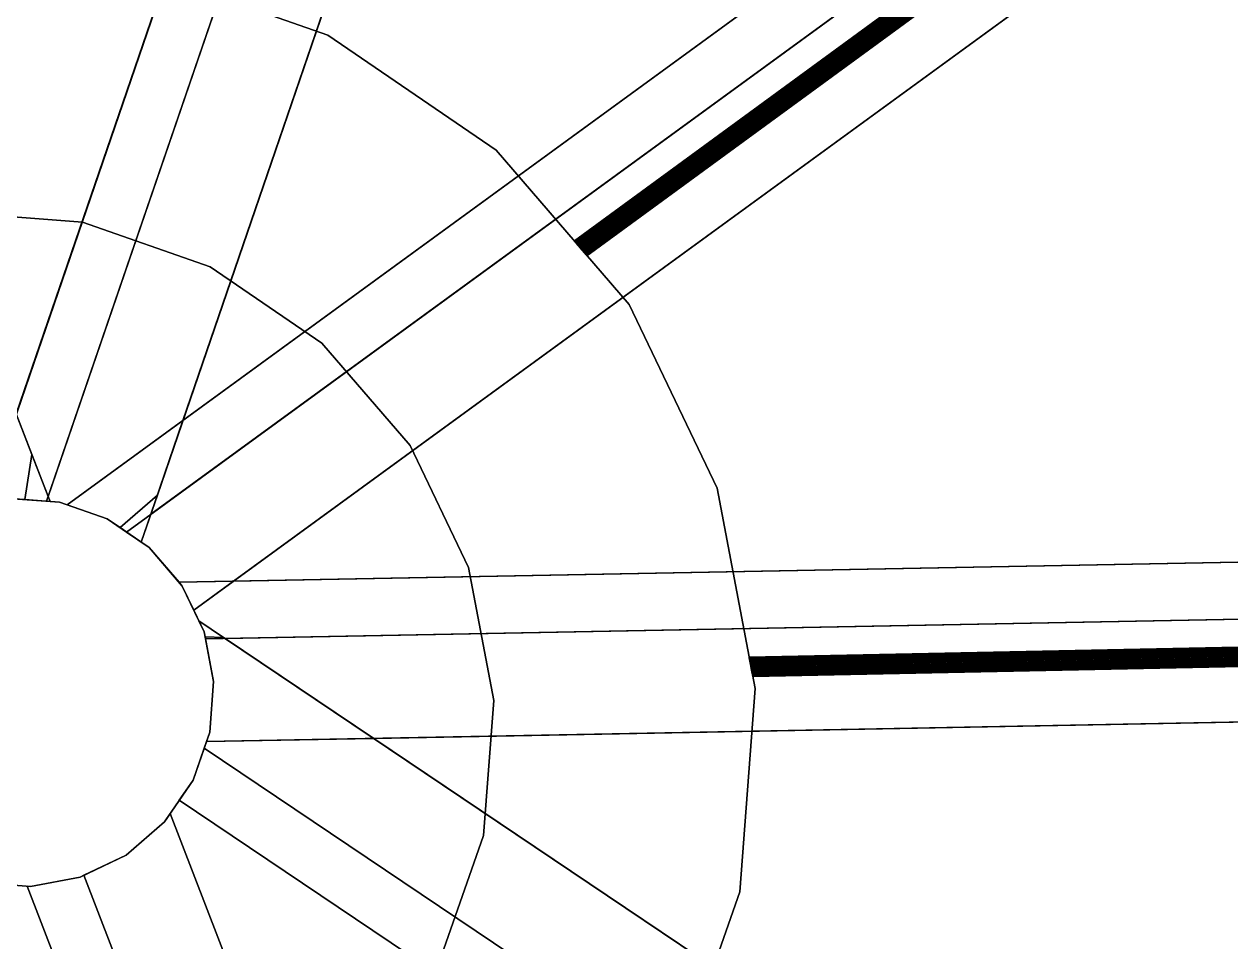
# Model space of a CAD drawing. Header units: inches. Extents: x -2 to 2474, y 1 to 287.
# Drawn here: x 166.7954 to 167.1979, y 175.4355 to 175.7415 of the extents above; entities that cross this region are included whole.
import ezdxf

# ---------------------------------------------------------------- set-up
doc = ezdxf.new("R2010")
doc.units = ezdxf.units.IN
doc.header["$MEASUREMENT"] = 0
doc.layers.add('DLX_LUM', color=7, linetype='Continuous', true_color=0xffd400)

msp = doc.modelspace()

# ---------------------------------------------------------------- linework, layer by layer
at = {"layer": 'DLX_LUM'}
for points in [[(166.97893, 175.66918, 0), (168.23087, 176.58457, 0)], [(168.23087, 176.58457, 0), (166.97893, 175.66918, 0)], [(166.97896, 175.66915, 0), (168.23076, 176.58442, 0)], [(168.23076, 176.58442, 0), (166.97896, 175.66915, 0)], [(166.97904, 175.66906, 0), (168.23112, 176.58454, 0)], [(168.23112, 176.58454, 0), (166.97904, 175.66906, 0)], [(166.97914, 175.66894, 0), (168.23078, 176.5841, 0)], [(168.23078, 176.5841, 0), (166.97914, 175.66894, 0)], [(166.97928, 175.66877, 0), (168.23147, 176.58433, 0)], [(168.23147, 176.58433, 0), (166.97928, 175.66877, 0)], [(166.97944, 175.66859, 0), (168.23093, 176.58364, 0)], [(168.23093, 176.58364, 0), (166.97944, 175.66859, 0)], [(166.97965, 175.66834, 0), (168.23191, 176.58396, 0)], [(168.23191, 176.58396, 0), (166.97965, 175.66834, 0)], [(166.98011, 175.6678, 0), (168.23241, 176.58345, 0)], [(168.23241, 176.58345, 0), (166.98011, 175.6678, 0)], [(166.97985, 175.6681, 0), (168.23121, 176.58306, 0)], [(168.23121, 176.58306, 0), (166.97985, 175.6681, 0)], [(166.98035, 175.66753, 0), (168.23159, 176.5824, 0)], [(168.23159, 176.5824, 0), (166.98035, 175.66753, 0)], [(166.98063, 175.66719, 0), (168.23293, 176.58284, 0)], [(168.23293, 176.58284, 0), (166.98063, 175.66719, 0)], [(168.23205, 176.58171, 0), (166.98089, 175.6669, 0)], [(166.98089, 175.6669, 0), (168.23205, 176.58171, 0)], [(166.98119, 175.66655, 0), (168.23344, 176.58216, 0)], [(168.23344, 176.58216, 0), (166.98119, 175.66655, 0)], [(168.23256, 176.58103, 0), (166.98144, 175.66625, 0)], [(166.98144, 175.66625, 0), (168.23256, 176.58103, 0)], [(168.23389, 176.58147, 0), (166.98173, 175.66592, 0)], [(166.98173, 175.66592, 0), (168.23389, 176.58147, 0)], [(168.23308, 176.58042, 0), (166.98197, 175.66565, 0)], [(166.98197, 175.66565, 0), (168.23308, 176.58042, 0)], [(168.23428, 176.58081, 0), (166.98222, 175.66535, 0)], [(166.98222, 175.66535, 0), (168.23428, 176.58081, 0)], [(168.23357, 176.57991, 0), (166.98243, 175.66511, 0)], [(166.98243, 175.66511, 0), (168.23357, 176.57991, 0)], [(168.23455, 176.58023, 0), (166.98264, 175.66487, 0)], [(166.98264, 175.66487, 0), (168.23455, 176.58023, 0)], [(168.23401, 176.57954, 0), (166.98279, 175.66468, 0)], [(166.98279, 175.66468, 0), (168.23401, 176.57954, 0)], [(168.23471, 176.57976, 0), (166.98294, 175.66451, 0)], [(166.98294, 175.66451, 0), (168.23471, 176.57976, 0)], [(168.23473, 176.57945, 0), (166.98312, 175.66431, 0)], [(166.98312, 175.66431, 0), (168.23473, 176.57945, 0)], [(168.23437, 176.57933, 0), (166.98304, 175.6644, 0)], [(166.98304, 175.6644, 0), (168.23437, 176.57933, 0)], [(168.23461, 176.5793, 0), (166.98315, 175.66427, 0)], [(166.98315, 175.66427, 0), (168.23461, 176.5793, 0)], [(166.78502, 175.58878, 0), (166.99062, 176.18846, 0)], [(166.99062, 176.18846, 0), (166.78502, 175.58878, 0)], [(166.79282, 175.61154, 0), (166.99062, 176.18846, 0)], [(166.99062, 176.18846, 0), (166.79282, 175.61154, 0)], [(167.01023, 176.18712, 0), (166.80291, 175.58244, 0)], [(166.80291, 175.58244, 0), (167.01023, 176.18712, 0)], [(167.01023, 176.18712, 0), (166.80344, 175.58399, 0)], [(166.80344, 175.58399, 0), (167.01023, 176.18712, 0)], [(166.57638, 176.17295, 0), (166.79802, 175.59805, 0)], [(166.79802, 175.59805, 0), (166.57638, 176.17295, 0)], [(167.03968, 176.1673, 0), (166.83986, 175.58446, 0)], [(166.83986, 175.58446, 0), (167.03968, 176.1673, 0)], [(166.8484, 175.60939, 0), (167.03968, 176.1673, 0)], [(167.03968, 176.1673, 0), (166.8484, 175.60939, 0)], [(166.80975, 175.58122, 0), (167.30922, 175.94521, 0)], [(167.30922, 175.94521, 0), (166.80975, 175.58122, 0)], [(166.8484, 175.60939, 0), (167.30922, 175.94521, 0)], [(167.30922, 175.94521, 0), (166.8484, 175.60939, 0)], [(167.32452, 175.93286, 0), (166.82955, 175.57216, 0)], [(166.82955, 175.57216, 0), (167.32452, 175.93286, 0)], [(166.83767, 175.57807, 0), (167.32452, 175.93286, 0)], [(167.32452, 175.93286, 0), (166.83767, 175.57807, 0)], [(167.33729, 175.89974, 0), (166.85203, 175.54611, 0)], [(166.85203, 175.54611, 0), (167.33729, 175.89974, 0)], [(166.86523, 175.55573, 0), (167.33729, 175.89974, 0)], [(167.33729, 175.89974, 0), (166.86523, 175.55573, 0)], [(166.83266, 175.76025, 0), (166.89677, 175.73778, 0)], [(166.89677, 175.73778, 0), (166.83266, 175.76025, 0)], [(166.89677, 175.73778, 0), (166.83266, 175.76025, 0)], [(166.83266, 175.76025, 0), (166.89677, 175.73778, 0)], [(166.89677, 175.73778, 0), (166.95288, 175.69948, 0)], [(166.95288, 175.69948, 0), (166.89677, 175.73778, 0)], [(166.89677, 175.73778, 0), (166.89677, 175.73778, 0)], [(166.95288, 175.69948, 0), (166.89677, 175.73778, 0)], [(166.89677, 175.73778, 0), (166.89677, 175.73778, 0)], [(166.89677, 175.73778, 0), (166.95288, 175.69948, 0)], [(166.95288, 175.69948, 0), (166.99717, 175.64796, 0)], [(166.99717, 175.64796, 0), (166.95288, 175.69948, 0)], [(166.95288, 175.69948, 0), (166.95288, 175.69948, 0)], [(166.99717, 175.64796, 0), (166.95288, 175.69948, 0)], [(166.95288, 175.69948, 0), (166.95288, 175.69948, 0)], [(166.95288, 175.69948, 0), (166.99717, 175.64796, 0)], [(166.76994, 175.67891, 0), (166.81492, 175.67551, 0)], [(166.81492, 175.67551, 0), (166.76994, 175.67891, 0)], [(166.81492, 175.67551, 0), (166.76994, 175.67891, 0)], [(166.76994, 175.67891, 0), (166.81492, 175.67551, 0)], [(166.81492, 175.67551, 0), (166.81492, 175.67551, 0)], [(166.81492, 175.67551, 0), (166.85748, 175.66059, 0)], [(166.85748, 175.66059, 0), (166.81492, 175.67551, 0)], [(166.81492, 175.67551, 0), (166.81492, 175.67551, 0)], [(166.85748, 175.66059, 0), (166.81492, 175.67551, 0)], [(166.81492, 175.67551, 0), (166.85748, 175.66059, 0)], [(166.97896, 175.66915, 0), (166.97893, 175.66918, 0)], [(166.97893, 175.66918, 0), (166.97904, 175.66906, 0)], [(166.97904, 175.66906, 0), (166.97893, 175.66918, 0)], [(166.97893, 175.66918, 0), (166.97896, 175.66915, 0)], [(166.97914, 175.66894, 0), (166.97896, 175.66915, 0)], [(166.97896, 175.66915, 0), (166.97914, 175.66894, 0)], [(166.97904, 175.66906, 0), (166.97928, 175.66877, 0)], [(166.97928, 175.66877, 0), (166.97904, 175.66906, 0)], [(166.97944, 175.66859, 0), (166.97914, 175.66894, 0)], [(166.97914, 175.66894, 0), (166.97944, 175.66859, 0)], [(166.97928, 175.66877, 0), (166.97965, 175.66834, 0)], [(166.97965, 175.66834, 0), (166.97928, 175.66877, 0)], [(166.97985, 175.6681, 0), (166.97944, 175.66859, 0)], [(166.97944, 175.66859, 0), (166.97985, 175.6681, 0)], [(166.97965, 175.66834, 0), (166.98011, 175.6678, 0)], [(166.98011, 175.6678, 0), (166.97965, 175.66834, 0)], [(166.98035, 175.66753, 0), (166.97985, 175.6681, 0)], [(166.97985, 175.6681, 0), (166.98035, 175.66753, 0)], [(166.98011, 175.6678, 0), (166.98063, 175.66719, 0)], [(166.98063, 175.66719, 0), (166.98011, 175.6678, 0)], [(166.98089, 175.6669, 0), (166.98035, 175.66753, 0)], [(166.98035, 175.66753, 0), (166.98089, 175.6669, 0)], [(166.98063, 175.66719, 0), (166.98119, 175.66655, 0)], [(166.98119, 175.66655, 0), (166.98063, 175.66719, 0)], [(166.98144, 175.66625, 0), (166.98089, 175.6669, 0)], [(166.98089, 175.6669, 0), (166.98144, 175.66625, 0)], [(166.98119, 175.66655, 0), (166.98173, 175.66592, 0)], [(166.98173, 175.66592, 0), (166.98119, 175.66655, 0)], [(166.98197, 175.66565, 0), (166.98144, 175.66625, 0)], [(166.98144, 175.66625, 0), (166.98197, 175.66565, 0)], [(166.98173, 175.66592, 0), (166.98222, 175.66535, 0)], [(166.98222, 175.66535, 0), (166.98173, 175.66592, 0)], [(166.98243, 175.66511, 0), (166.98197, 175.66565, 0)], [(166.98197, 175.66565, 0), (166.98243, 175.66511, 0)], [(166.98222, 175.66535, 0), (166.98264, 175.66487, 0)], [(166.98264, 175.66487, 0), (166.98222, 175.66535, 0)], [(166.98279, 175.66468, 0), (166.98243, 175.66511, 0)], [(166.98243, 175.66511, 0), (166.98279, 175.66468, 0)], [(166.98264, 175.66487, 0), (166.98294, 175.66451, 0)], [(166.98294, 175.66451, 0), (166.98264, 175.66487, 0)], [(166.98304, 175.6644, 0), (166.98279, 175.66468, 0)], [(166.98279, 175.66468, 0), (166.98304, 175.6644, 0)], [(166.98294, 175.66451, 0), (166.98312, 175.66431, 0)], [(166.98312, 175.66431, 0), (166.98294, 175.66451, 0)], [(166.98315, 175.66427, 0), (166.98304, 175.6644, 0)], [(166.98304, 175.6644, 0), (166.98315, 175.66427, 0)], [(166.98312, 175.66431, 0), (166.98315, 175.66427, 0)], [(166.98315, 175.66427, 0), (166.98312, 175.66431, 0)], [(166.85748, 175.66059, 0), (166.85748, 175.66059, 0)], [(166.85748, 175.66059, 0), (166.89473, 175.63516, 0)], [(166.89473, 175.63516, 0), (166.85748, 175.66059, 0)], [(166.85748, 175.66059, 0), (166.85748, 175.66059, 0)], [(166.89473, 175.63516, 0), (166.85748, 175.66059, 0)], [(166.85748, 175.66059, 0), (166.89473, 175.63516, 0)], [(166.99717, 175.64796, 0), (167.02661, 175.58674, 0)], [(167.02661, 175.58674, 0), (166.99717, 175.64796, 0)], [(166.99717, 175.64796, 0), (166.99717, 175.64796, 0)], [(167.02661, 175.58674, 0), (166.99717, 175.64796, 0)], [(166.99717, 175.64796, 0), (166.99717, 175.64796, 0)], [(166.99717, 175.64796, 0), (167.02661, 175.58674, 0)], [(166.89473, 175.63516, 0), (166.89473, 175.63516, 0)], [(166.89473, 175.63516, 0), (166.92414, 175.60096, 0)], [(166.92414, 175.60096, 0), (166.89473, 175.63516, 0)], [(166.89473, 175.63516, 0), (166.89473, 175.63516, 0)], [(166.92414, 175.60096, 0), (166.89473, 175.63516, 0)], [(166.89473, 175.63516, 0), (166.92414, 175.60096, 0)], [(166.80344, 175.58399, 0), (166.79282, 175.61154, 0)], [(166.79282, 175.61154, 0), (166.80344, 175.58399, 0)], [(166.80975, 175.58122, 0), (166.8484, 175.60939, 0)], [(166.8484, 175.60939, 0), (166.80975, 175.58122, 0)], [(166.8484, 175.60939, 0), (166.83767, 175.57807, 0)], [(166.83767, 175.57807, 0), (166.8484, 175.60939, 0)], [(166.8484, 175.60939, 0), (166.8484, 175.60939, 0)], [(166.8484, 175.60939, 0), (166.8484, 175.60939, 0)], [(166.79566, 175.58298, 0), (166.79802, 175.59805, 0)], [(166.79802, 175.59805, 0), (166.79566, 175.58298, 0)], [(166.79802, 175.59805, 0), (166.80407, 175.58235, 0)], [(166.80407, 175.58235, 0), (166.79802, 175.59805, 0)], [(166.92414, 175.60096, 0), (166.92414, 175.60096, 0)], [(166.92414, 175.60096, 0), (166.94368, 175.56031, 0)], [(166.94368, 175.56031, 0), (166.92414, 175.60096, 0)], [(166.92414, 175.60096, 0), (166.92414, 175.60096, 0)], [(166.94368, 175.56031, 0), (166.92414, 175.60096, 0)], [(166.92414, 175.60096, 0), (166.94368, 175.56031, 0)], [(167.02661, 175.58674, 0), (167.03921, 175.51998, 0)], [(167.03921, 175.51998, 0), (167.02661, 175.58674, 0)], [(167.02661, 175.58674, 0), (167.02661, 175.58674, 0)], [(167.03921, 175.51998, 0), (167.02661, 175.58674, 0)], [(167.02661, 175.58674, 0), (167.02661, 175.58674, 0)], [(167.02661, 175.58674, 0), (167.03921, 175.51998, 0)], [(166.79034, 175.58338, 0), (166.79566, 175.58298, 0)], [(166.79566, 175.58298, 0), (166.79034, 175.58338, 0)], [(166.79034, 175.58338, 0), (166.80721, 175.58211, 0)], [(166.79034, 175.58338, 0), (166.80721, 175.58211, 0)], [(166.80721, 175.58211, 0), (166.79034, 175.58338, 0)], [(166.80721, 175.58211, 0), (166.79034, 175.58338, 0)], [(166.80291, 175.58244, 0), (166.79338, 175.58315, 0)], [(166.79338, 175.58315, 0), (166.80291, 175.58244, 0)], [(166.79566, 175.58298, 0), (166.80407, 175.58235, 0)], [(166.80407, 175.58235, 0), (166.79566, 175.58298, 0)], [(166.80721, 175.58211, 0), (166.80291, 175.58244, 0)], [(166.80291, 175.58244, 0), (166.80721, 175.58211, 0)], [(166.80407, 175.58235, 0), (166.80344, 175.58399, 0)], [(166.80344, 175.58399, 0), (166.80407, 175.58235, 0)], [(166.80407, 175.58235, 0), (166.80407, 175.58235, 0)], [(166.80407, 175.58235, 0), (166.80721, 175.58211, 0)], [(166.80407, 175.58235, 0), (166.80407, 175.58235, 0)], [(166.80721, 175.58211, 0), (166.80407, 175.58235, 0)], [(166.80721, 175.58211, 0), (166.80975, 175.58122, 0)], [(166.80721, 175.58211, 0), (166.80721, 175.58211, 0)], [(166.82317, 175.57652, 0), (166.80721, 175.58211, 0)], [(166.80975, 175.58122, 0), (166.80721, 175.58211, 0)], [(166.80721, 175.58211, 0), (166.80721, 175.58211, 0)], [(166.80721, 175.58211, 0), (166.82317, 175.57652, 0)], [(166.80721, 175.58211, 0), (166.82317, 175.57652, 0)], [(166.82317, 175.57652, 0), (166.80721, 175.58211, 0)], [(166.80721, 175.58211, 0), (166.80721, 175.58211, 0)], [(166.80721, 175.58211, 0), (166.82317, 175.57652, 0)], [(166.82317, 175.57652, 0), (166.80721, 175.58211, 0)], [(166.80721, 175.58211, 0), (166.80721, 175.58211, 0)], [(166.80975, 175.58122, 0), (166.80975, 175.58122, 0)], [(166.82317, 175.57652, 0), (166.80975, 175.58122, 0)], [(166.80975, 175.58122, 0), (166.80975, 175.58122, 0)], [(166.80975, 175.58122, 0), (166.82317, 175.57652, 0)], [(166.82742, 175.57362, 0), (166.83986, 175.58446, 0)], [(166.83986, 175.58446, 0), (166.82742, 175.57362, 0)], [(166.83986, 175.58446, 0), (166.83448, 175.56879, 0)], [(166.83448, 175.56879, 0), (166.83986, 175.58446, 0)], [(166.83448, 175.56879, 0), (166.83767, 175.57807, 0)], [(166.83767, 175.57807, 0), (166.83448, 175.56879, 0)], [(166.82742, 175.57362, 0), (166.82317, 175.57652, 0)], [(166.82317, 175.57652, 0), (166.82317, 175.57652, 0)], [(166.82317, 175.57652, 0), (166.82955, 175.57216, 0)], [(166.82955, 175.57216, 0), (166.82317, 175.57652, 0)], [(166.82317, 175.57652, 0), (166.82317, 175.57652, 0)], [(166.82317, 175.57652, 0), (166.83714, 175.56698, 0)], [(166.82317, 175.57652, 0), (166.83714, 175.56698, 0)], [(166.83714, 175.56698, 0), (166.82317, 175.57652, 0)], [(166.82317, 175.57652, 0), (166.82317, 175.57652, 0)], [(166.83714, 175.56698, 0), (166.82317, 175.57652, 0)], [(166.82317, 175.57652, 0), (166.82317, 175.57652, 0)], [(166.82317, 175.57652, 0), (166.82742, 175.57362, 0)], [(166.83448, 175.56879, 0), (166.82742, 175.57362, 0)], [(166.82742, 175.57362, 0), (166.83448, 175.56879, 0)], [(166.82955, 175.57216, 0), (166.83714, 175.56698, 0)], [(166.83714, 175.56698, 0), (166.82955, 175.57216, 0)], [(166.83714, 175.56698, 0), (166.83448, 175.56879, 0)], [(166.83448, 175.56879, 0), (166.83448, 175.56879, 0)], [(166.83448, 175.56879, 0), (166.83448, 175.56879, 0)], [(166.83448, 175.56879, 0), (166.83714, 175.56698, 0)], [(166.84711, 175.55539, 0), (166.83714, 175.56698, 0)], [(166.84816, 175.55415, 0), (166.83714, 175.56698, 0)], [(166.83714, 175.56698, 0), (166.83714, 175.56698, 0)], [(166.83714, 175.56698, 0), (166.84711, 175.55539, 0)], [(166.83714, 175.56698, 0), (166.84816, 175.55415, 0)], [(166.84816, 175.55415, 0), (166.83714, 175.56698, 0)], [(166.83714, 175.56698, 0), (166.83714, 175.56698, 0)], [(166.83714, 175.56698, 0), (166.84816, 175.55415, 0)], [(166.83714, 175.56698, 0), (166.83714, 175.56698, 0)], [(166.83714, 175.56698, 0), (166.84816, 175.55415, 0)], [(166.84816, 175.55415, 0), (166.83714, 175.56698, 0)], [(166.83714, 175.56698, 0), (166.83714, 175.56698, 0)], [(167.45914, 175.56695, 0), (166.84711, 175.55539, 0)], [(166.84711, 175.55539, 0), (167.45914, 175.56695, 0)], [(166.86523, 175.55573, 0), (167.45914, 175.56695, 0)], [(167.45914, 175.56695, 0), (166.86523, 175.55573, 0)], [(167.03723, 175.53044, 0), (168.58084, 175.56205, 0)], [(168.58084, 175.56205, 0), (167.03723, 175.53044, 0)], [(167.03724, 175.53039, 0), (168.58066, 175.56199, 0)], [(168.58066, 175.56199, 0), (167.03724, 175.53039, 0)], [(167.03726, 175.53027, 0), (168.58102, 175.56188, 0)], [(168.58102, 175.56188, 0), (167.03726, 175.53027, 0)], [(167.03729, 175.53012, 0), (168.58049, 175.56172, 0)], [(168.58049, 175.56172, 0), (167.03729, 175.53012, 0)], [(167.03734, 175.52989, 0), (168.58119, 175.56151, 0)], [(168.58119, 175.56151, 0), (167.03734, 175.52989, 0)], [(167.03738, 175.52965, 0), (168.58035, 175.56125, 0)], [(168.58035, 175.56125, 0), (167.03738, 175.52965, 0)], [(166.94368, 175.56031, 0), (166.94368, 175.56031, 0)], [(166.94368, 175.56031, 0), (166.95204, 175.51599, 0)], [(166.95204, 175.51599, 0), (166.94368, 175.56031, 0)], [(166.94368, 175.56031, 0), (166.94368, 175.56031, 0)], [(166.95204, 175.51599, 0), (166.94368, 175.56031, 0)], [(166.94368, 175.56031, 0), (166.95204, 175.51599, 0)], [(167.03744, 175.52934, 0), (168.58134, 175.56095, 0)], [(168.58134, 175.56095, 0), (167.03744, 175.52934, 0)], [(167.0375, 175.52902, 0), (168.58024, 175.56061, 0)], [(168.58024, 175.56061, 0), (167.0375, 175.52902, 0)], [(167.03757, 175.52863, 0), (168.58145, 175.56025, 0)], [(168.58145, 175.56025, 0), (167.03757, 175.52863, 0)], [(167.03764, 175.52827, 0), (168.58018, 175.55985, 0)], [(168.58018, 175.55985, 0), (167.03764, 175.52827, 0)], [(167.03772, 175.52783, 0), (168.58153, 175.55945, 0)], [(168.58153, 175.55945, 0), (167.03772, 175.52783, 0)], [(168.58016, 175.55903, 0), (167.0378, 175.52744, 0)], [(167.0378, 175.52744, 0), (168.58016, 175.55903, 0)], [(167.03788, 175.52699, 0), (168.58155, 175.5586, 0)], [(168.58155, 175.5586, 0), (167.03788, 175.52699, 0)], [(168.58019, 175.55818, 0), (167.03795, 175.5266, 0)], [(167.03795, 175.5266, 0), (168.58019, 175.55818, 0)], [(168.58153, 175.55777, 0), (167.03804, 175.52616, 0)], [(167.03804, 175.52616, 0), (168.58153, 175.55777, 0)], [(168.58026, 175.55738, 0), (167.03811, 175.5258, 0)], [(167.03811, 175.5258, 0), (168.58026, 175.55738, 0)], [(166.84711, 175.55539, 0), (166.86523, 175.55573, 0)], [(166.86523, 175.55573, 0), (166.84711, 175.55539, 0)], [(166.84711, 175.55539, 0), (166.84711, 175.55539, 0)], [(166.84816, 175.55415, 0), (166.84711, 175.55539, 0)], [(166.84711, 175.55539, 0), (166.84711, 175.55539, 0)], [(166.84711, 175.55539, 0), (166.84816, 175.55415, 0)], [(166.85374, 175.54256, 0), (166.84816, 175.55415, 0)], [(166.84816, 175.55415, 0), (166.84816, 175.55415, 0)], [(166.84816, 175.55415, 0), (166.85374, 175.54256, 0)], [(166.85549, 175.53891, 0), (166.84816, 175.55415, 0)], [(166.84816, 175.55415, 0), (166.84816, 175.55415, 0)], [(166.85203, 175.54611, 0), (166.84816, 175.55415, 0)], [(166.84816, 175.55415, 0), (166.84816, 175.55415, 0)], [(166.84816, 175.55415, 0), (166.85549, 175.53891, 0)], [(166.84816, 175.55415, 0), (166.85203, 175.54611, 0)], [(166.84816, 175.55415, 0), (166.84816, 175.55415, 0)], [(166.84816, 175.55415, 0), (166.85549, 175.53891, 0)], [(166.85549, 175.53891, 0), (166.84816, 175.55415, 0)], [(166.86523, 175.55573, 0), (166.85203, 175.54611, 0)], [(166.85203, 175.54611, 0), (166.86523, 175.55573, 0)], [(166.86523, 175.55573, 0), (166.86523, 175.55573, 0)], [(166.86523, 175.55573, 0), (166.86523, 175.55573, 0)], [(168.58147, 175.55701, 0), (167.03818, 175.52541, 0)], [(167.03818, 175.52541, 0), (168.58147, 175.55701, 0)], [(168.58038, 175.55668, 0), (167.03824, 175.5251, 0)], [(167.03824, 175.5251, 0), (168.58038, 175.55668, 0)], [(168.58136, 175.55638, 0), (167.0383, 175.52478, 0)], [(167.0383, 175.52478, 0), (168.58136, 175.55638, 0)], [(168.58052, 175.55612, 0), (167.03835, 175.52454, 0)], [(167.03835, 175.52454, 0), (168.58052, 175.55612, 0)], [(168.58122, 175.55591, 0), (167.03839, 175.52431, 0)], [(167.03839, 175.52431, 0), (168.58122, 175.55591, 0)], [(168.58069, 175.55575, 0), (167.03842, 175.52417, 0)], [(167.03842, 175.52417, 0), (168.58069, 175.55575, 0)], [(168.58105, 175.55564, 0), (167.03844, 175.52405, 0)], [(167.03844, 175.52405, 0), (168.58105, 175.55564, 0)], [(168.58087, 175.55558, 0), (167.03845, 175.524, 0)], [(167.03845, 175.524, 0), (168.58087, 175.55558, 0)], [(166.85203, 175.54611, 0), (166.85549, 175.53891, 0)], [(166.85203, 175.54611, 0), (166.85203, 175.54611, 0)], [(166.85549, 175.53891, 0), (166.85203, 175.54611, 0)], [(166.85203, 175.54611, 0), (166.85203, 175.54611, 0)], [(166.85593, 175.53656, 0), (167.46459, 175.54807, 0)], [(167.46459, 175.54807, 0), (166.85593, 175.53656, 0)], [(167.46459, 175.54807, 0), (166.86247, 175.53669, 0)], [(166.86247, 175.53669, 0), (167.46459, 175.54807, 0)], [(166.86195, 175.53704, 0), (166.85374, 175.54256, 0)], [(166.85549, 175.53891, 0), (166.85374, 175.54256, 0)], [(166.85374, 175.54256, 0), (166.86195, 175.53704, 0)], [(166.85374, 175.54256, 0), (166.85374, 175.54256, 0)], [(166.85374, 175.54256, 0), (166.85549, 175.53891, 0)], [(166.85374, 175.54256, 0), (166.86195, 175.53704, 0)], [(166.86195, 175.53704, 0), (166.85374, 175.54256, 0)], [(166.85374, 175.54256, 0), (166.85374, 175.54256, 0)], [(166.85549, 175.53891, 0), (166.85582, 175.53719, 0)], [(166.85582, 175.53719, 0), (166.85549, 175.53891, 0)], [(166.85549, 175.53891, 0), (166.85549, 175.53891, 0)], [(166.85549, 175.53891, 0), (166.85863, 175.52229, 0)], [(166.85582, 175.53719, 0), (166.85549, 175.53891, 0)], [(166.85549, 175.53891, 0), (166.85549, 175.53891, 0)], [(166.85549, 175.53891, 0), (166.85549, 175.53891, 0)], [(166.85863, 175.52229, 0), (166.85549, 175.53891, 0)], [(166.85549, 175.53891, 0), (166.85549, 175.53891, 0)], [(166.85549, 175.53891, 0), (166.85582, 175.53719, 0)], [(166.85549, 175.53891, 0), (166.85863, 175.52229, 0)], [(166.85863, 175.52229, 0), (166.85549, 175.53891, 0)], [(166.85593, 175.53656, 0), (166.85582, 175.53719, 0)], [(166.85582, 175.53719, 0), (166.86195, 175.53704, 0)], [(166.85582, 175.53719, 0), (166.86195, 175.53704, 0)], [(166.86195, 175.53704, 0), (166.85582, 175.53719, 0)], [(166.85582, 175.53719, 0), (166.85863, 175.52229, 0)], [(166.85863, 175.52229, 0), (166.85582, 175.53719, 0)], [(166.86195, 175.53704, 0), (166.85582, 175.53719, 0)], [(166.85582, 175.53719, 0), (166.85593, 175.53656, 0)], [(166.86195, 175.53704, 0), (166.86247, 175.53669, 0)], [(167.36201, 175.20071, 0), (166.86195, 175.53704, 0)], [(166.86247, 175.53669, 0), (166.86195, 175.53704, 0)], [(166.86195, 175.53704, 0), (167.36201, 175.20071, 0)], [(166.85863, 175.52229, 0), (166.85593, 175.53656, 0)], [(166.85593, 175.53656, 0), (166.85863, 175.52229, 0)], [(166.86247, 175.53669, 0), (166.91207, 175.50333, 0)], [(166.91207, 175.50333, 0), (166.86247, 175.53669, 0)], [(167.03724, 175.53039, 0), (167.03723, 175.53044, 0)], [(167.03723, 175.53044, 0), (167.03726, 175.53027, 0)], [(167.03726, 175.53027, 0), (167.03723, 175.53044, 0)], [(167.03723, 175.53044, 0), (167.03724, 175.53039, 0)], [(167.03729, 175.53012, 0), (167.03724, 175.53039, 0)], [(167.03724, 175.53039, 0), (167.03729, 175.53012, 0)], [(167.03726, 175.53027, 0), (167.03734, 175.52989, 0)], [(167.03734, 175.52989, 0), (167.03726, 175.53027, 0)], [(167.03738, 175.52965, 0), (167.03729, 175.53012, 0)], [(167.03729, 175.53012, 0), (167.03738, 175.52965, 0)], [(167.03734, 175.52989, 0), (167.03744, 175.52934, 0)], [(167.03744, 175.52934, 0), (167.03734, 175.52989, 0)], [(167.0375, 175.52902, 0), (167.03738, 175.52965, 0)], [(167.03738, 175.52965, 0), (167.0375, 175.52902, 0)], [(167.03744, 175.52934, 0), (167.03757, 175.52863, 0)], [(167.03757, 175.52863, 0), (167.03744, 175.52934, 0)], [(167.03764, 175.52827, 0), (167.0375, 175.52902, 0)], [(167.0375, 175.52902, 0), (167.03764, 175.52827, 0)], [(167.03757, 175.52863, 0), (167.03772, 175.52783, 0)], [(167.03772, 175.52783, 0), (167.03757, 175.52863, 0)], [(167.0378, 175.52744, 0), (167.03764, 175.52827, 0)], [(167.03764, 175.52827, 0), (167.0378, 175.52744, 0)], [(167.03772, 175.52783, 0), (167.03788, 175.52699, 0)], [(167.03788, 175.52699, 0), (167.03772, 175.52783, 0)], [(167.03795, 175.5266, 0), (167.0378, 175.52744, 0)], [(167.0378, 175.52744, 0), (167.03795, 175.5266, 0)], [(167.03788, 175.52699, 0), (167.03804, 175.52616, 0)], [(167.03804, 175.52616, 0), (167.03788, 175.52699, 0)], [(167.03811, 175.5258, 0), (167.03795, 175.5266, 0)], [(167.03795, 175.5266, 0), (167.03811, 175.5258, 0)], [(167.03804, 175.52616, 0), (167.03818, 175.52541, 0)], [(167.03818, 175.52541, 0), (167.03804, 175.52616, 0)], [(167.03824, 175.5251, 0), (167.03811, 175.5258, 0)], [(167.03811, 175.5258, 0), (167.03824, 175.5251, 0)], [(167.03818, 175.52541, 0), (167.0383, 175.52478, 0)], [(167.0383, 175.52478, 0), (167.03818, 175.52541, 0)], [(167.03835, 175.52454, 0), (167.03824, 175.5251, 0)], [(167.03824, 175.5251, 0), (167.03835, 175.52454, 0)], [(166.85735, 175.50543, 0), (166.85863, 175.52229, 0)], [(166.85863, 175.52229, 0), (166.85735, 175.50543, 0)], [(166.85863, 175.52229, 0), (166.85735, 175.50543, 0)], [(166.85735, 175.50543, 0), (166.85863, 175.52229, 0)], [(166.85863, 175.52229, 0), (166.85735, 175.50543, 0)], [(166.85735, 175.50543, 0), (166.85863, 175.52229, 0)], [(166.85735, 175.50543, 0), (166.85863, 175.52229, 0)], [(166.85863, 175.52229, 0), (166.85735, 175.50543, 0)], [(166.85863, 175.52229, 0), (166.85863, 175.52229, 0)], [(166.85863, 175.52229, 0), (166.85863, 175.52229, 0)], [(166.85863, 175.52229, 0), (166.85863, 175.52229, 0)], [(166.85863, 175.52229, 0), (166.85863, 175.52229, 0)], [(167.0383, 175.52478, 0), (167.03839, 175.52431, 0)], [(167.03839, 175.52431, 0), (167.0383, 175.52478, 0)], [(167.03842, 175.52417, 0), (167.03835, 175.52454, 0)], [(167.03835, 175.52454, 0), (167.03842, 175.52417, 0)], [(167.03839, 175.52431, 0), (167.03844, 175.52405, 0)], [(167.03844, 175.52405, 0), (167.03839, 175.52431, 0)], [(167.03845, 175.524, 0), (167.03842, 175.52417, 0)], [(167.03842, 175.52417, 0), (167.03845, 175.524, 0)], [(167.03844, 175.52405, 0), (167.03845, 175.524, 0)], [(167.03845, 175.524, 0), (167.03844, 175.52405, 0)], [(167.03921, 175.51998, 0), (167.03409, 175.45223, 0)], [(167.03409, 175.45223, 0), (167.03921, 175.51998, 0)], [(167.03409, 175.45223, 0), (167.03921, 175.51998, 0)], [(167.03921, 175.51998, 0), (167.03409, 175.45223, 0)], [(167.03921, 175.51998, 0), (167.03921, 175.51998, 0)], [(167.03921, 175.51998, 0), (167.03921, 175.51998, 0)], [(166.85625, 175.50227, 0), (167.45605, 175.5136, 0)], [(167.45605, 175.5136, 0), (166.85625, 175.50227, 0)], [(166.91207, 175.50333, 0), (167.45605, 175.5136, 0)], [(167.45605, 175.5136, 0), (166.91207, 175.50333, 0)], [(166.95204, 175.51599, 0), (166.94864, 175.47102, 0)], [(166.94864, 175.47102, 0), (166.95204, 175.51599, 0)], [(166.94864, 175.47102, 0), (166.95204, 175.51599, 0)], [(166.95204, 175.51599, 0), (166.94864, 175.47102, 0)], [(166.95204, 175.51599, 0), (166.95204, 175.51599, 0)], [(166.95204, 175.51599, 0), (166.95204, 175.51599, 0)], [(166.85176, 175.48947, 0), (166.85735, 175.50543, 0)], [(166.85735, 175.50543, 0), (166.85176, 175.48947, 0)], [(166.85176, 175.48947, 0), (166.85735, 175.50543, 0)], [(166.85735, 175.50543, 0), (166.85176, 175.48947, 0)], [(166.85735, 175.50543, 0), (166.85548, 175.50006, 0)], [(166.85548, 175.50006, 0), (166.85735, 175.50543, 0)], [(166.85625, 175.50227, 0), (166.85735, 175.50543, 0)], [(166.85735, 175.50543, 0), (166.85625, 175.50227, 0)], [(166.85735, 175.50543, 0), (166.85735, 175.50543, 0)], [(166.85735, 175.50543, 0), (166.85735, 175.50543, 0)], [(166.85735, 175.50543, 0), (166.85735, 175.50543, 0)], [(166.85735, 175.50543, 0), (166.85735, 175.50543, 0)], [(166.85548, 175.50006, 0), (166.85625, 175.50227, 0)], [(166.85625, 175.50227, 0), (166.85548, 175.50006, 0)], [(166.91207, 175.50333, 0), (166.85625, 175.50227, 0)], [(166.85625, 175.50227, 0), (166.91207, 175.50333, 0)], [(166.85625, 175.50227, 0), (166.85625, 175.50227, 0)], [(166.85625, 175.50227, 0), (166.85625, 175.50227, 0)], [(166.91207, 175.50333, 0), (166.91207, 175.50333, 0)], [(167.36201, 175.20071, 0), (166.91207, 175.50333, 0)], [(166.91207, 175.50333, 0), (166.91207, 175.50333, 0)], [(166.91207, 175.50333, 0), (167.36201, 175.20071, 0)], [(166.85548, 175.50006, 0), (166.85176, 175.48947, 0)], [(166.85176, 175.48947, 0), (166.85548, 175.50006, 0)], [(166.85548, 175.50006, 0), (166.85176, 175.48947, 0)], [(166.85176, 175.48947, 0), (166.85548, 175.50006, 0)], [(166.85548, 175.50006, 0), (167.35049, 175.16712, 0)], [(167.35049, 175.16712, 0), (166.85548, 175.50006, 0)], [(166.85548, 175.50006, 0), (167.35049, 175.16712, 0)], [(167.35049, 175.16712, 0), (166.85548, 175.50006, 0)], [(166.85176, 175.48947, 0), (166.84222, 175.4755, 0)], [(166.84222, 175.4755, 0), (166.85176, 175.48947, 0)], [(166.85176, 175.48947, 0), (166.84222, 175.4755, 0)], [(166.84222, 175.4755, 0), (166.85176, 175.48947, 0)], [(166.85176, 175.48947, 0), (166.84718, 175.48276, 0)], [(166.84718, 175.48276, 0), (166.85176, 175.48947, 0)], [(166.84718, 175.48276, 0), (166.85176, 175.48947, 0)], [(166.85176, 175.48947, 0), (166.84718, 175.48276, 0)], [(166.85176, 175.48947, 0), (166.85176, 175.48947, 0)], [(166.85176, 175.48947, 0), (166.85176, 175.48947, 0)], [(166.85176, 175.48947, 0), (166.85176, 175.48947, 0)], [(166.85176, 175.48947, 0), (166.85176, 175.48947, 0)], [(166.84718, 175.48276, 0), (167.33568, 175.15421, 0)], [(166.84718, 175.48276, 0), (166.84718, 175.48276, 0)], [(166.84718, 175.48276, 0), (167.33568, 175.15421, 0)], [(167.33568, 175.15421, 0), (166.84718, 175.48276, 0)], [(167.33568, 175.15421, 0), (166.84718, 175.48276, 0)], [(166.84718, 175.48276, 0), (166.84718, 175.48276, 0)], [(166.84417, 175.47834, 0), (166.84222, 175.4755, 0)], [(166.84222, 175.4755, 0), (166.84417, 175.47834, 0)], [(166.84222, 175.4755, 0), (166.84417, 175.47834, 0)], [(166.84417, 175.47834, 0), (166.84222, 175.4755, 0)], [(167.06239, 174.91231, 0), (166.84417, 175.47834, 0)], [(166.84417, 175.47834, 0), (166.84417, 175.47834, 0)], [(166.84417, 175.47834, 0), (167.06239, 174.91231, 0)], [(167.06239, 174.91231, 0), (166.84417, 175.47834, 0)], [(166.84417, 175.47834, 0), (167.06239, 174.91231, 0)], [(166.84417, 175.47834, 0), (166.84417, 175.47834, 0)], [(166.84222, 175.4755, 0), (166.8294, 175.46447, 0)], [(166.8294, 175.46447, 0), (166.84222, 175.4755, 0)], [(166.84222, 175.4755, 0), (166.8294, 175.46447, 0)], [(166.8294, 175.46447, 0), (166.84222, 175.4755, 0)], [(166.84222, 175.4755, 0), (166.8294, 175.46447, 0)], [(166.8294, 175.46447, 0), (166.84222, 175.4755, 0)], [(166.8294, 175.46447, 0), (166.84222, 175.4755, 0)], [(166.84222, 175.4755, 0), (166.8294, 175.46447, 0)], [(166.84222, 175.4755, 0), (166.84222, 175.4755, 0)], [(166.84222, 175.4755, 0), (166.84222, 175.4755, 0)], [(166.84222, 175.4755, 0), (166.84222, 175.4755, 0)], [(166.84222, 175.4755, 0), (166.84222, 175.4755, 0)], [(166.94864, 175.47102, 0), (166.93372, 175.42845, 0)], [(166.93372, 175.42845, 0), (166.94864, 175.47102, 0)], [(166.93372, 175.42845, 0), (166.94864, 175.47102, 0)], [(166.94864, 175.47102, 0), (166.93372, 175.42845, 0)], [(166.94864, 175.47102, 0), (166.94864, 175.47102, 0)], [(166.94864, 175.47102, 0), (166.94864, 175.47102, 0)], [(166.81416, 175.45714, 0), (166.8294, 175.46447, 0)], [(166.8294, 175.46447, 0), (166.81416, 175.45714, 0)], [(166.81416, 175.45714, 0), (166.8294, 175.46447, 0)], [(166.8294, 175.46447, 0), (166.81416, 175.45714, 0)], [(166.8294, 175.46447, 0), (166.81537, 175.45772, 0)], [(166.81537, 175.45772, 0), (166.8294, 175.46447, 0)], [(166.8294, 175.46447, 0), (166.81537, 175.45772, 0)], [(166.81537, 175.45772, 0), (166.8294, 175.46447, 0)], [(166.8294, 175.46447, 0), (166.8294, 175.46447, 0)], [(166.8294, 175.46447, 0), (166.8294, 175.46447, 0)], [(166.8294, 175.46447, 0), (166.8294, 175.46447, 0)], [(166.8294, 175.46447, 0), (166.8294, 175.46447, 0)], [(166.81416, 175.45714, 0), (166.79753, 175.454, 0)], [(166.79753, 175.454, 0), (166.81416, 175.45714, 0)], [(166.81416, 175.45714, 0), (166.79753, 175.454, 0)], [(166.79753, 175.454, 0), (166.81416, 175.45714, 0)], [(166.81416, 175.45714, 0), (166.79753, 175.454, 0)], [(166.79753, 175.454, 0), (166.81416, 175.45714, 0)], [(166.79753, 175.454, 0), (166.81416, 175.45714, 0)], [(166.81416, 175.45714, 0), (166.79753, 175.454, 0)], [(166.81537, 175.45772, 0), (166.81416, 175.45714, 0)], [(166.81416, 175.45714, 0), (166.81537, 175.45772, 0)], [(166.81537, 175.45772, 0), (166.81416, 175.45714, 0)], [(166.81416, 175.45714, 0), (166.81537, 175.45772, 0)], [(166.81416, 175.45714, 0), (166.81416, 175.45714, 0)], [(166.81416, 175.45714, 0), (166.81416, 175.45714, 0)], [(166.81416, 175.45714, 0), (166.81416, 175.45714, 0)], [(166.81416, 175.45714, 0), (166.81416, 175.45714, 0)], [(166.81537, 175.45772, 0), (167.03369, 174.8914, 0)], [(167.03369, 174.8914, 0), (166.81537, 175.45772, 0)], [(166.81537, 175.45772, 0), (167.03369, 174.8914, 0)], [(167.03369, 174.8914, 0), (166.81537, 175.45772, 0)], [(166.79753, 175.454, 0), (166.78067, 175.45528, 0)], [(166.78067, 175.45528, 0), (166.79753, 175.454, 0)], [(166.79753, 175.454, 0), (166.78067, 175.45528, 0)], [(166.78067, 175.45528, 0), (166.79753, 175.454, 0)], [(166.79753, 175.454, 0), (166.79642, 175.45409, 0)], [(166.79642, 175.45409, 0), (167.01415, 174.88931, 0)], [(166.79642, 175.45409, 0), (166.79642, 175.45409, 0)], [(166.79642, 175.45409, 0), (167.01415, 174.88931, 0)], [(167.01415, 174.88931, 0), (166.79642, 175.45409, 0)], [(167.01415, 174.88931, 0), (166.79642, 175.45409, 0)], [(166.79642, 175.45409, 0), (166.79753, 175.454, 0)], [(166.79642, 175.45409, 0), (166.79753, 175.454, 0)], [(166.79753, 175.454, 0), (166.79642, 175.45409, 0)], [(166.79642, 175.45409, 0), (166.79642, 175.45409, 0)], [(166.79753, 175.454, 0), (166.79753, 175.454, 0)], [(166.79753, 175.454, 0), (166.79753, 175.454, 0)], [(166.79753, 175.454, 0), (166.79753, 175.454, 0)], [(166.79753, 175.454, 0), (166.79753, 175.454, 0)], [(167.03409, 175.45223, 0), (167.01162, 175.38812, 0)], [(167.01162, 175.38812, 0), (167.03409, 175.45223, 0)], [(167.01162, 175.38812, 0), (167.03409, 175.45223, 0)], [(167.03409, 175.45223, 0), (167.01162, 175.38812, 0)], [(167.03409, 175.45223, 0), (167.03409, 175.45223, 0)], [(167.03409, 175.45223, 0), (167.03409, 175.45223, 0)]]:
    msp.add_polyline3d(points, dxfattribs=at)

doc.saveas('drawing.dxf')
